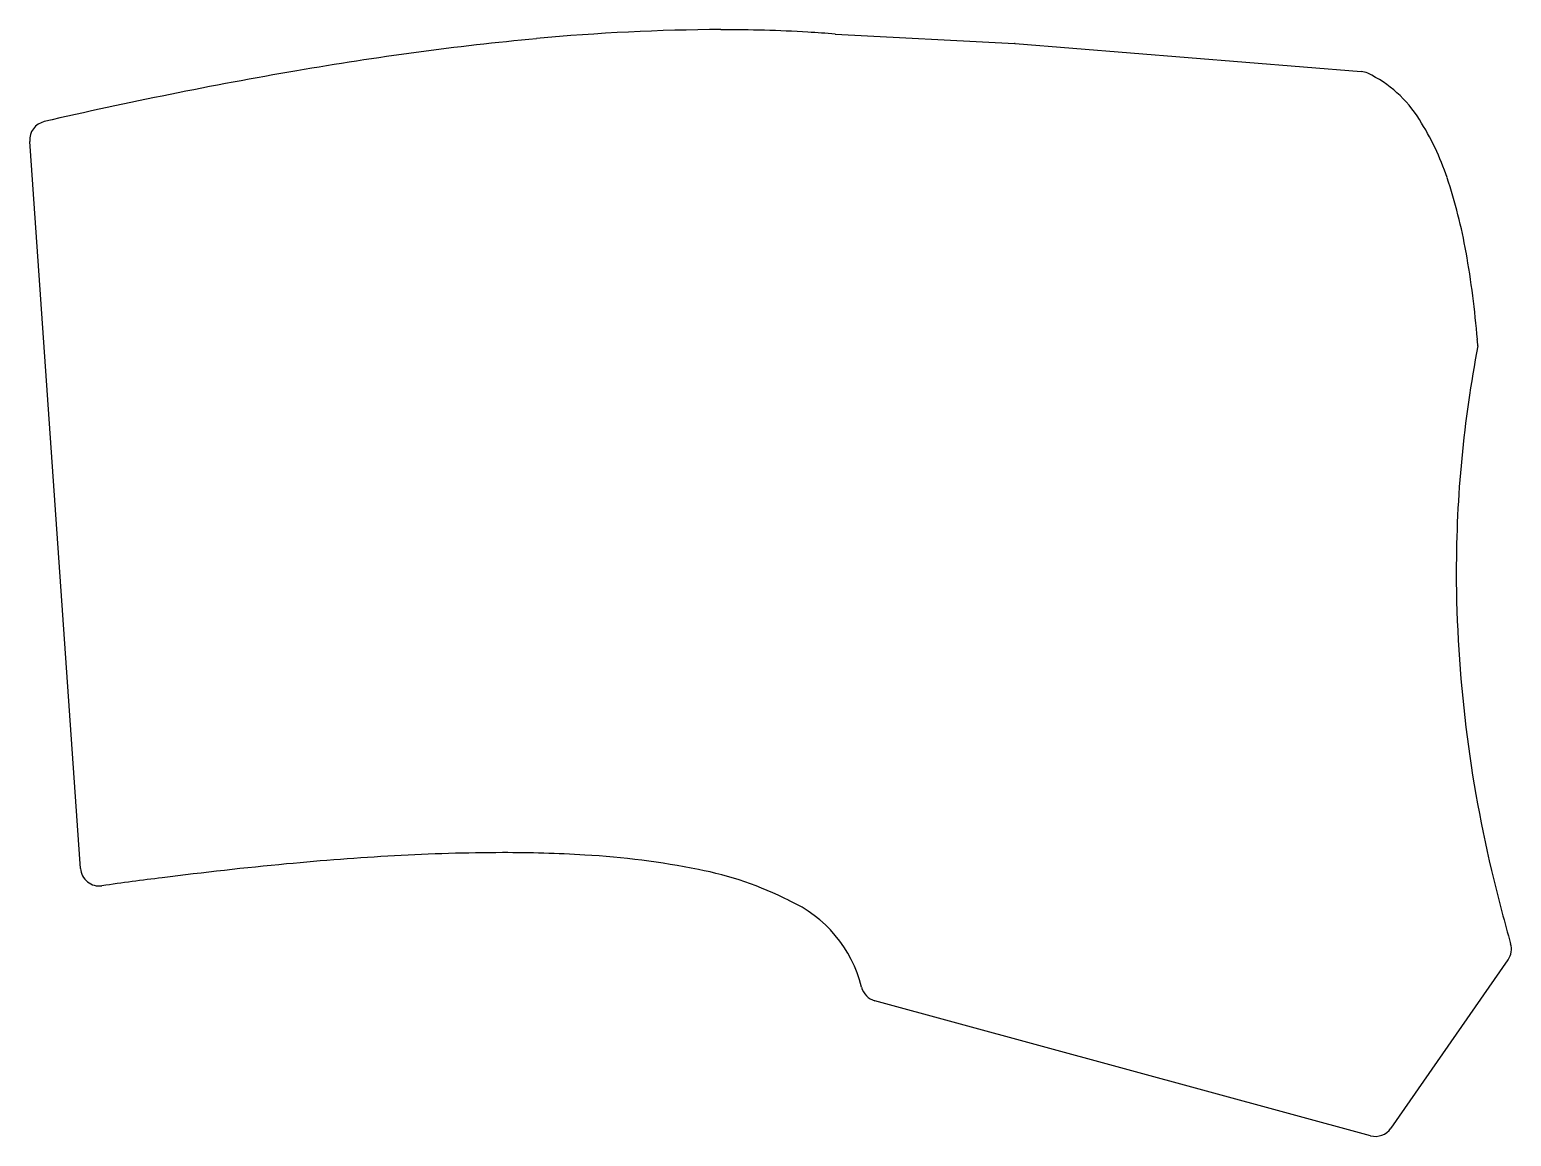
# Model space of a CAD drawing. Header units: millimetres. Extents: x 43 to 200, y -199 to -82.
import ezdxf

# ---------------------------------------------------------------- set-up
doc = ezdxf.new("R2010")
doc.units = ezdxf.units.MM

msp = doc.modelspace()

# ---------------------------------------------------------------- linework, layer by layer
for p, q in [((128.62, -82.36), (147.57, -83.36)), ((147.62, -83.36), (184.25, -86.33)), ((48.72, -170.67), (43.34, -93.71)), ((199.78, -180.33), (187.4, -198.17)), ((185.23, -198.96), (132.79, -184.68))]:
    msp.add_line(p, q)
for centre, radius, start, end in [((128.15, -411.73), 330.36, 95.4158, 99.8557), ((117.21, -296.17), 214.29, 90.1941, 95.4223), ((116.67, -235.35), 153.46, 86.6284, 90.0663), ((117.86, -212.75), 130.83, 85.3058, 86.5673), ((128.73, -80.36), 2, 265.3058, 266.9872), ((147.46, -85.35), 2, 85.3645, 86.9872), ((156.72, -578.35), 499.42, 99.8141, 102.9409), ((184.09, -88.32), 2, 64.9143, 85.3645), ((179.54, -98.04), 12.73, 31.376, 64.9143), ((45.33, -93.57), 2, 102.9409, 184), ((167.38, -106.13), 27.33, 18.2943, 32.5901), ((142.07, -114.81), 54.09, 9.9522, 18.5995), ((99.58, -122.56), 97.28, 4.6479, 10.1264), ((320.14, -139.25), 125.83, 169.056, 180.035), ((68.79, -125.58), 128.21, 4.5731, 4.8767), ((333.45, -138.86), 139.15, 180.1916, 193.7275), ((98.65, -467.38), 298.51, 93.2094, 95.4079), ((93.79, -378.08), 209.08, 90.1088, 93.2478), ((93.65, -310.67), 141.67, 86.5871, 90.1069), ((97.69, -251.49), 82.35, 78.5064, 86.939), ((50.71, -170.53), 2, 184, 277.9478), ((108.84, -575.54), 407.15, 95.4004, 97.2624), ((107.09, -206.96), 36.85, 63.2221, 79.0304), ((122.13, -682.08), 514.52, 97.2308, 97.9478), ((353.89, -134.48), 160.04, 193.5135, 196.0166), ((118.23, -186.44), 13.52, 13.7341, 66.2075), ((198.14, -179.19), 2, 325.2364, 16.0166), ((133.31, -182.75), 2, 193.7341, 254.7689), ((185.75, -197.03), 2, 254.7689, 325.2364)]:
    msp.add_arc(centre, radius, start, end)

doc.saveas('drawing.dxf')
